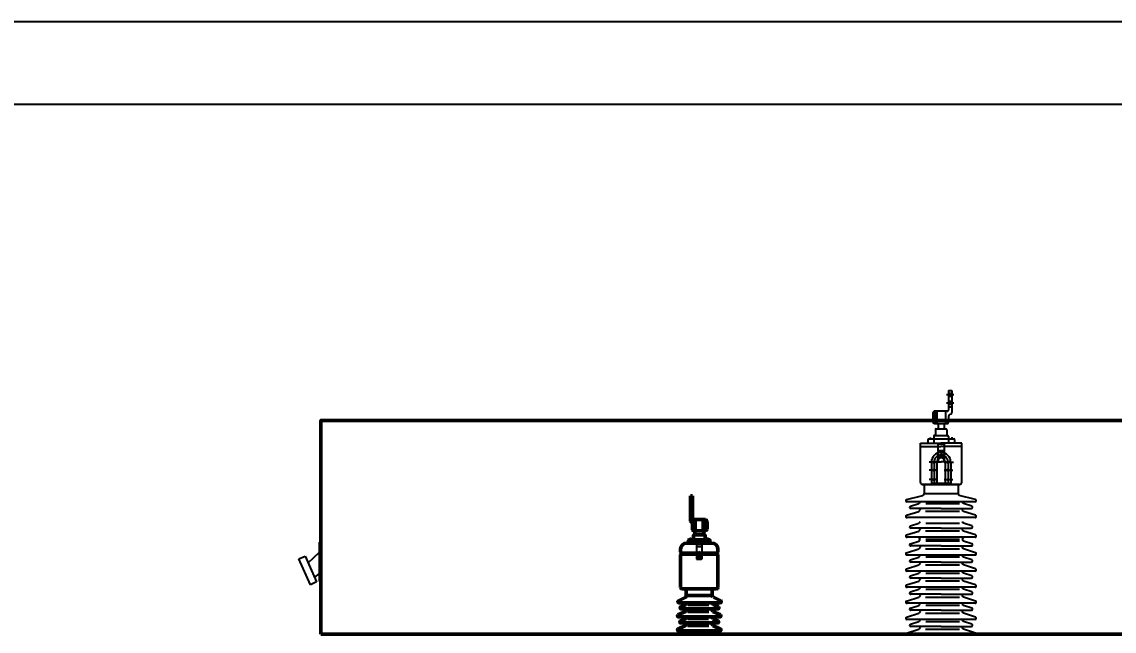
# Model space of a CAD drawing. Header units: inches. Extents: x -283 to 311, y 735 to 1155.
# Drawn here: x -17.5 to 114.6, y 1080.9 to 1154.5 of the extents above; entities that cross this region are included whole.
import ezdxf

# ---------------------------------------------------------------- set-up
doc = ezdxf.new("R2010")
doc.units = ezdxf.units.IN
doc.header["$LTSCALE"] = 10
doc.linetypes.add('CENTER', pattern=[2, 1.25, -0.25, 0.25, -0.25])
doc.linetypes.add('DASHED', pattern=[0.75, 0.5, -0.25])
for name, color, linetype, lineweight in [('0粗实线层', 7, 'Continuous', 50), ('1虚线层', 5, 'DASHED', 25), ('2中心线层', 1, 'CENTER', 25), ('tablist', 3, 'Continuous', 25)]:
    doc.layers.add(name, color=color, linetype=linetype, lineweight=lineweight)
doc.layers.add('图框层', color=7, linetype='Continuous')
doc.styles.add('TH_GBDIM', font='txt.shx', dxfattribs={"width": 0.67, "bigfont": 'hztxt.shx'})
doc.dimstyles.new('TH_GBDIM', dxfattribs={"dimtxt": 3.5, "dimasz": 2.5, "dimexe": 2, "dimexo": 0, "dimgap": 1.5, "dimtad": 0, "dimdec": 1, "dimlfac": 40, "dimdsep": 46, "dimtxsty": 'TH_GBDIM', "dimcen": 2.5, "dimclrd": 3, "dimclre": 3, "dimclrt": 6, "dimadec": 0, "dimazin": 2, "dimtfac": 0.714286, "dimtdec": 1, "dimtmove": 0, "dimatfit": 3, "dimfxl": 0, "dimtzin": 0, "dimlwd": -1, "dimlwe": -1, "dimarcsym": 0})

# ---------------------------------------------------------------- blocks, each defined once
blk = doc.blocks.new('*D91')
at = {"layer": '0粗实线层', "color": 3}
for p, q in [((116.06, 1106.34), (179.85, 1106.34)), ((177.85, 1103.84), (177.85, 1044.94)), ((177.85, 977.04), (177.85, 1035.94)), ((103.92, 974.54), (179.85, 974.54))]:
    blk.add_line(p, q, dxfattribs=at)
for points in [[(177.43, 1103.84), (178.26, 1103.84), (177.85, 1106.34)], [(177.43, 977.04), (178.26, 977.04), (177.85, 974.54)]]:
    blk.add_solid(points, dxfattribs=at)
at = {"layer": 'Defpoints', "color": 0}
for p in [(116.06, 1106.34), (177.85, 1106.34), (103.92, 974.54)]:
    blk.add_point(p, dxfattribs=at)
at = {"layer": '0粗实线层', "color": 6, "insert": (177.85, 1040.44), "char_height": 3.5, "attachment_point": 5, "rotation": 90, "style": 'TH_GBDIM'}
blk.add_mtext('5272', dxfattribs=at)

msp = doc.modelspace()

# ---------------------------------------------------------------- linework, layer by layer
at = {"color": 0}
for p, q in [((94.5531, 1109.9622), (94.5531, 1107.5638)), ((94.5531, 1109.9622), (94.9821, 1109.9622)), ((94.9821, 1109.9622), (94.9821, 1107.2879)), ((92.6604, 1107.1982), (92.6604, 1106.213)), ((94.4192, 1107.4304), (92.8493, 1107.4304)), ((92.8976, 1107.4354), (92.8976, 1105.9758)), ((93.1675, 1107.4304), (93.1675, 1105.9758)), ((94.2008, 1107.4304), (94.2008, 1105.9758)), ((94.5531, 1107.9622), (94.9821, 1107.9622)), ((92.9034, 1105.9758), (94.4338, 1105.9758)), ((93.3149, 1105.9758), (93.3149, 1105.3169)), ((94.0447, 1105.9758), (94.0447, 1105.3169)), ((94.5671, 1106.8588), (94.5671, 1106.1092)), ((92.7793, 1104.4046), (92.7793, 1103.6748)), ((92.8705, 1104.4959), (92.8921, 1104.4959)), ((92.8921, 1104.4959), (94.4761, 1104.4959)), ((92.98, 1105.2257), (92.98, 1104.5871)), ((93.0712, 1105.3169), (93.2902, 1105.3169)), ((93.2902, 1105.3169), (94.2754, 1105.3169)), ((94.3667, 1105.2257), (94.3667, 1104.5871)), ((94.5674, 1104.4046), (94.5674, 1103.6748)), ((91.1671, 1103.5932), (93.6335, 1103.5933)), ((91.1671, 1098.8385), (91.1671, 1103.5933)), ((91.1671, 1103.1716), (93.6335, 1103.1716)), ((92.07, 1103.9985), (92.07, 1103.6094)), ((92.1612, 1104.0897), (95.2071, 1104.0897)), ((92.2635, 1104.09), (92.2635, 1104.2002)), ((92.2635, 1104.2002), (92.4642, 1104.2002)), ((92.4642, 1104.2002), (92.4642, 1104.0897)), ((96.1671, 1103.1716), (93.6335, 1103.1716)), ((96.1671, 1103.5933), (93.6555, 1103.5933)), ((95.1048, 1104.2002), (94.904, 1104.2002)), ((94.904, 1104.2002), (94.904, 1104.0897)), ((95.1048, 1104.09), (95.1048, 1104.2002)), ((95.2983, 1103.9985), (95.2983, 1103.6094)), ((96.1671, 1098.8385), (96.1671, 1103.5933)), ((92.491, 1101.2767), (92.491, 1098.7164)), ((93.1502, 1101.2767), (93.1502, 1098.7164)), ((94.1802, 1101.2767), (94.1802, 1098.7164)), ((94.8394, 1101.2767), (94.8394, 1098.7164)), ((91.4174, 1098.5872), (93.6671, 1098.5872)), ((93.6671, 1098.5872), (91.4184, 1098.5872)), ((91.6189, 1098.5872), (91.6189, 1097.4616)), ((94.8394, 1098.7164), (92.491, 1098.7164)), ((93.6671, 1098.5872), (95.9157, 1098.5872)), ((95.9157, 1098.5872), (93.6671, 1098.5872)), ((95.7153, 1098.5872), (95.7153, 1097.4616)), ((89.4973, 1096.7685), (91.4607, 1097.2439)), ((97.7944, 1096.5005), (89.5397, 1096.5005)), ((91.6189, 1097.5991), (91.6189, 1097.4616)), ((95.7153, 1097.4616), (91.6189, 1097.4616)), ((95.7153, 1097.5991), (95.7153, 1097.4616)), ((97.8368, 1096.7685), (95.8734, 1097.2439)), ((89.4973, 1094.8576), (90.9607, 1095.3331)), ((89.955, 1095.9561), (90.9607, 1096.2829)), ((93.6671, 1095.6882), (89.9975, 1095.6882)), ((91.1189, 1095.6882), (91.1189, 1095.5507)), ((91.7953, 1095.3418), (95.9011, 1095.3418)), ((91.8205, 1096.2991), (95.9011, 1096.2991)), ((93.6671, 1095.6882), (97.3367, 1095.6882)), ((96.2153, 1095.6882), (96.2153, 1095.5507)), ((97.3791, 1095.9561), (96.3734, 1096.2829)), ((97.8368, 1094.8576), (96.3734, 1095.3331)), ((97.7944, 1094.5897), (89.5397, 1094.5897)), ((89.955, 1093.5809), (90.9607, 1093.9076)), ((91.8205, 1093.9238), (95.9011, 1093.9238)), ((97.3791, 1093.5809), (96.3734, 1093.9076)), ((89.4973, 1092.4823), (90.9607, 1092.9578)), ((93.6671, 1093.313), (89.9975, 1093.313)), ((91.1189, 1093.313), (91.1189, 1093.1755)), ((91.7953, 1092.9666), (95.9011, 1092.9666)), ((93.6671, 1093.313), (97.3367, 1093.313)), ((96.2153, 1093.313), (96.2153, 1093.1755)), ((97.8368, 1092.4823), (96.3734, 1092.9578)), ((97.7944, 1092.2144), (89.5397, 1092.2144)), ((89.955, 1091.4264), (90.9607, 1091.7531)), ((91.8205, 1091.9785), (95.9011, 1091.9785)), ((91.8205, 1091.7693), (95.9011, 1091.7693)), ((97.3791, 1091.4264), (96.3734, 1091.7531)), ((89.4973, 1090.3278), (90.9607, 1090.8033)), ((97.7944, 1090.0599), (89.5397, 1090.0599)), ((93.6671, 1091.1585), (89.9975, 1091.1585)), ((91.1189, 1091.1585), (91.1189, 1091.021)), ((91.7953, 1090.8121), (95.9011, 1090.8121)), ((93.6671, 1091.1585), (97.3367, 1091.1585)), ((96.2153, 1091.1585), (96.2153, 1091.021)), ((97.8368, 1090.3278), (96.3734, 1090.8033)), ((89.4973, 1088.3825), (90.9607, 1088.858)), ((89.955, 1089.4811), (90.9607, 1089.8078)), ((93.6671, 1089.2132), (89.9975, 1089.2132)), ((91.1189, 1089.2132), (91.1189, 1089.0757)), ((91.7953, 1088.8668), (95.9011, 1088.8668)), ((91.8205, 1089.824), (95.9011, 1089.824)), ((93.6671, 1089.2132), (97.3367, 1089.2132)), ((96.2153, 1089.2132), (96.2153, 1089.0757)), ((97.3791, 1089.4811), (96.3734, 1089.8078)), ((97.8368, 1088.3825), (96.3734, 1088.858)), ((97.7944, 1088.1146), (89.5397, 1088.1146)), ((89.955, 1087.5358), (90.9607, 1087.8625)), ((93.6671, 1087.2679), (89.9975, 1087.2679)), ((91.1189, 1087.2679), (91.1189, 1087.1304)), ((91.8205, 1087.8787), (95.9011, 1087.8787)), ((93.6671, 1087.2679), (97.3367, 1087.2679)), ((96.2153, 1087.2679), (96.2153, 1087.1304)), ((97.3791, 1087.5358), (96.3734, 1087.8625)), ((89.4973, 1086.4372), (90.9607, 1086.9127)), ((97.7944, 1086.1693), (89.5397, 1086.1693)), ((89.955, 1085.5905), (90.9607, 1085.9172)), ((91.7953, 1086.9215), (95.9011, 1086.9215)), ((91.8205, 1085.9334), (95.9011, 1085.9334)), ((97.8368, 1086.4372), (96.3734, 1086.9127)), ((97.3791, 1085.5905), (96.3734, 1085.9172)), ((89.4973, 1084.4919), (90.9607, 1084.9674)), ((93.6671, 1085.3226), (89.9975, 1085.3226)), ((91.1189, 1085.3226), (91.1189, 1085.1851)), ((91.7953, 1084.9762), (95.9011, 1084.9762)), ((93.6671, 1085.3226), (97.3367, 1085.3226)), ((96.2153, 1085.3226), (96.2153, 1085.1851)), ((97.8368, 1084.4919), (96.3734, 1084.9674)), ((97.7944, 1084.224), (89.5397, 1084.224)), ((89.955, 1083.6452), (90.9607, 1083.9719)), ((93.6671, 1083.3772), (89.9975, 1083.3772)), ((91.1189, 1083.3772), (91.1189, 1083.2398)), ((91.8205, 1083.9881), (95.9011, 1083.9881)), ((93.6671, 1083.3772), (97.3367, 1083.3772)), ((96.2153, 1083.3772), (96.2153, 1083.2398)), ((97.3791, 1083.6452), (96.3734, 1083.9719)), ((89.4973, 1082.5466), (90.9607, 1083.0221)), ((97.7944, 1082.2787), (89.5397, 1082.2787)), ((89.955, 1081.6999), (90.9607, 1082.0266)), ((91.7953, 1083.0309), (95.9011, 1083.0309)), ((91.8205, 1082.0428), (95.9011, 1082.0428)), ((97.8368, 1082.5466), (96.3734, 1083.0221)), ((97.3791, 1081.6999), (96.3734, 1082.0266)), ((89.4973, 1080.6013), (90.9607, 1081.0768)), ((93.6671, 1081.4319), (89.9975, 1081.4319)), ((91.1189, 1081.4319), (91.1189, 1081.2945)), ((91.7953, 1081.0856), (95.9011, 1081.0856)), ((93.6671, 1081.4319), (97.3367, 1081.4319)), ((96.2153, 1081.4319), (96.2153, 1081.2945)), ((97.8368, 1080.6013), (96.3734, 1081.0768))]:
    msp.add_line(p, q, dxfattribs=at)
for p, q in [((18.4976, 1086.8752), (18.4976, 1091.601)), ((18.4976, 1091.601), (18.6671, 1091.601)), ((18.6671, 1091.601), (18.6671, 1086.8752)), ((16.0098, 1089.5971), (16.7463, 1089.9256)), ((16.7463, 1089.9256), (18.1409, 1086.798)), ((17.1252, 1089.0978), (18.4976, 1090.4239)), ((17.4044, 1086.4695), (16.0098, 1089.5971)), ((17.8982, 1087.3326), (18.4976, 1087.8098)), ((18.1409, 1086.798), (17.4044, 1086.4695)), ((18.6671, 1086.8752), (18.4976, 1086.8752))]:
    msp.add_line(p, q)
for centre, radius in [((92.8976, 1107.0437), 0.1095), ((92.8976, 1107.0437), 0.0912), ((92.8976, 1106.3911), 0.1095), ((92.8976, 1106.3911), 0.0912), ((93.6671, 1102.1272), 0.106), ((92.8184, 1101.2767), 0.1045), ((94.5157, 1101.2767), 0.1045), ((92.8184, 1100.3123), 0.1045), ((92.8184, 1099.1703), 0.1045), ((94.5157, 1100.3123), 0.1045), ((94.5157, 1099.1703), 0.1045)]:
    msp.add_circle(centre, radius, dxfattribs=at)
for centre, radius, start, end in [((92.8976, 1107.1982), 0.2372, 101.747346, 180), ((94.4197, 1107.5638), 0.1334, 269.812935, 0), ((94.7817, 1106.8588), 0.2145, 90, 180), ((94.7676, 1107.2879), 0.2145, 270, 0), ((92.8976, 1106.213), 0.2372, 180, 270), ((94.4338, 1106.1092), 0.1334, 270, 0), ((92.8705, 1104.4046), 0.0912, 90, 180), ((92.8886, 1104.5871), 0.0913, 272.196819, 359.970229), ((93.0712, 1105.2257), 0.0912, 90, 180), ((94.2754, 1105.2257), 0.0912, 0, 90), ((94.4579, 1104.5871), 0.0912, 180, 270), ((94.4761, 1104.4046), 0.0912, 0, 90), ((92.1612, 1103.9985), 0.0912, 90, 180), ((92.6881, 1104.1809), 0.0912, 270, 0), ((94.6586, 1104.1809), 0.0912, 180, 270), ((95.2071, 1103.9985), 0.0912, 0, 90), ((93.6652, 1101.2767), 1.1742, 0, 180), ((93.6652, 1101.2767), 0.515, 0, 180), ((91.4184, 1098.8385), 0.2513, 180, 270), ((95.9157, 1098.8385), 0.2513, 270, 0), ((89.5397, 1096.6379), 0.1373, 108, 280), ((90.89, 1096.5005), 0.2289, 288, 0), ((91.39, 1097.4616), 0.2289, 288, 0), ((95.9441, 1097.4616), 0.2289, 180, 252), ((96.4441, 1096.5005), 0.2289, 180, 252), ((97.7944, 1096.6379), 0.1373, 260, 72), ((89.9975, 1095.8255), 0.1373, 108, 280), ((90.89, 1095.5507), 0.2289, 288, 0), ((96.4441, 1095.5507), 0.2289, 180, 252), ((97.3367, 1095.8255), 0.1373, 260, 72), ((89.5397, 1094.727), 0.1373, 108, 280), ((90.89, 1094.1253), 0.2289, 288, 0), ((96.4441, 1094.1253), 0.2289, 180, 252), ((97.7944, 1094.727), 0.1373, 260, 72), ((89.9975, 1093.4503), 0.1373, 108, 280), ((90.89, 1093.1755), 0.2289, 288, 0), ((96.4441, 1093.1755), 0.2289, 180, 252), ((97.3367, 1093.4503), 0.1373, 260, 72), ((89.5397, 1092.3517), 0.1373, 108, 280), ((89.9975, 1091.2958), 0.1373, 108, 280), ((90.89, 1092.18), 0.2289, 288, 0), ((90.89, 1091.9708), 0.2289, 288, 0), ((96.4441, 1092.18), 0.2289, 180, 252), ((96.4441, 1091.9708), 0.2289, 180, 252), ((97.3367, 1091.2958), 0.1373, 260, 72), ((97.7944, 1092.3517), 0.1373, 260, 72), ((89.5397, 1090.1973), 0.1373, 108, 280), ((90.89, 1091.021), 0.2289, 288, 0), ((90.89, 1090.0255), 0.2289, 288, 0), ((96.4441, 1091.021), 0.2289, 180, 252), ((96.4441, 1090.0255), 0.2289, 180, 252), ((97.7944, 1090.1973), 0.1373, 260, 72), ((89.9975, 1089.3505), 0.1373, 108, 280), ((90.89, 1089.0757), 0.2289, 288, 0), ((96.4441, 1089.0757), 0.2289, 180, 252), ((97.3367, 1089.3505), 0.1373, 260, 72), ((89.5397, 1088.2519), 0.1373, 108, 280), ((89.9975, 1087.4052), 0.1373, 108, 280), ((90.89, 1088.0802), 0.2289, 288, 0), ((96.4441, 1088.0802), 0.2289, 180, 252), ((97.3367, 1087.4052), 0.1373, 260, 72), ((97.7944, 1088.2519), 0.1373, 260, 72), ((89.5397, 1086.3066), 0.1373, 108, 280), ((90.89, 1087.1304), 0.2289, 288, 0), ((90.89, 1086.1349), 0.2289, 288, 0), ((96.4441, 1087.1304), 0.2289, 180, 252), ((96.4441, 1086.1349), 0.2289, 180, 252), ((97.7944, 1086.3066), 0.1373, 260, 72), ((89.9975, 1085.4599), 0.1373, 108, 280), ((90.89, 1085.1851), 0.2289, 288, 0), ((96.4441, 1085.1851), 0.2289, 180, 252), ((97.3367, 1085.4599), 0.1373, 260, 72), ((89.5397, 1084.3613), 0.1373, 108, 280), ((89.9975, 1083.5146), 0.1373, 108, 280), ((90.89, 1084.1896), 0.2289, 288, 0), ((96.4441, 1084.1896), 0.2289, 180, 252), ((97.3367, 1083.5146), 0.1373, 260, 72), ((97.7944, 1084.3613), 0.1373, 260, 72), ((89.5397, 1082.416), 0.1373, 108, 280), ((90.89, 1083.2398), 0.2289, 288, 0), ((90.89, 1082.2443), 0.2289, 288, 0), ((96.4441, 1083.2398), 0.2289, 180, 252), ((96.4441, 1082.2443), 0.2289, 180, 252), ((97.7944, 1082.416), 0.1373, 260, 72), ((89.9975, 1081.5693), 0.1373, 108, 280), ((90.89, 1081.2945), 0.2289, 288, 0), ((96.4441, 1081.2945), 0.2289, 180, 252), ((97.3367, 1081.5693), 0.1373, 260, 72)]:
    msp.add_arc(centre, radius, start, end, dxfattribs=at)
at = {"layer": '0粗实线层'}
for p, q in [((63.6027, 1097.2122), (63.3527, 1097.2122)), ((63.3527, 1097.2122), (63.3527, 1094.2426)), ((63.6027, 1096.7684), (63.3527, 1096.7684)), ((63.6027, 1097.2122), (63.6027, 1094.4671)), ((63.6027, 1096.4059), (63.3527, 1096.4059)), ((63.6027, 1095.7684), (63.3527, 1095.7684)), ((63.6027, 1095.4059), (63.3527, 1095.4059)), ((63.6027, 1094.7122), (63.3527, 1094.7122)), ((63.37, 1094.1792), (63.5723, 1093.9853)), ((63.5895, 1093.9218), (63.5895, 1093.1038)), ((65.1542, 1094.3468), (63.7281, 1094.3421)), ((63.9329, 1094.3468), (63.9329, 1092.9788)), ((64.9013, 1094.3468), (64.9013, 1092.9788)), ((65.1542, 1094.3468), (65.1542, 1092.9788)), ((65.3765, 1094.1245), (65.3765, 1093.2011)), ((65.1487, 1092.9788), (63.7145, 1092.9788)), ((63.8734, 1092.897), (63.8734, 1092.5577)), ((64.7309, 1092.9697), (63.946, 1092.9697)), ((64.9053, 1092.9697), (64.7309, 1092.9697)), ((64.978, 1092.897), (64.978, 1092.5577)), ((62.917, 1091.5122), (64.4399, 1091.5122)), ((63.1312, 1091.835), (63.1312, 1091.5251)), ((65.6302, 1091.9076), (63.2039, 1091.9076)), ((63.2854, 1091.9079), (63.2854, 1091.9957)), ((63.2854, 1091.9957), (63.4453, 1091.9957)), ((63.4453, 1091.9957), (63.4453, 1091.9076)), ((63.7135, 1092.4124), (63.7135, 1091.9803)), ((65.048, 1092.4851), (63.7862, 1092.4851)), ((65.9188, 1091.5122), (64.4399, 1091.5122)), ((65.0652, 1092.4851), (65.048, 1092.4851)), ((65.1379, 1092.4124), (65.1379, 1091.9803)), ((65.3888, 1091.9957), (65.3888, 1091.9076)), ((65.5488, 1091.9957), (65.3888, 1091.9957)), ((65.5488, 1091.9079), (65.5488, 1091.9957)), ((65.7029, 1091.835), (65.7029, 1091.5251)), ((62.1671, 1090.4022), (62.1671, 1090.7622)), ((62.1671, 1086.1291), (62.1671, 1090.0546)), ((66.5418, 1090.2772), (62.2921, 1090.2772)), ((62.2921, 1090.2772), (62.2921, 1090.1796)), ((66.5418, 1090.1796), (62.2921, 1090.1796)), ((66.5418, 1090.2772), (66.5418, 1090.1796)), ((66.6668, 1090.4022), (66.6668, 1090.7622)), ((66.6668, 1086.1291), (66.6668, 1090.0546)), ((64.4171, 1085.9622), (62.338, 1085.9622)), ((62.4818, 1085.9622), (64.4171, 1085.9622)), ((62.8486, 1085.9622), (62.8486, 1085.1491)), ((66.3523, 1085.9622), (64.4171, 1085.9622)), ((64.4171, 1085.9622), (66.4959, 1085.9622)), ((65.9855, 1085.9622), (65.9855, 1085.1491)), ((61.8923, 1084.5303), (62.793, 1084.948)), ((62.9119, 1085.1491), (65.8855, 1085.1491)), ((65.9855, 1085.2698), (65.9855, 1085.1491)), ((67.0254, 1084.5303), (66.1247, 1084.948)), ((61.9184, 1084.2949), (66.9993, 1084.2949)), ((62.174, 1083.7864), (62.793, 1084.0735)), ((64.4589, 1083.551), (62.2001, 1083.551)), ((62.8486, 1083.551), (62.8486, 1083.4303)), ((65.5955, 1084.0877), (63.0837, 1084.0877)), ((64.4589, 1083.551), (66.7176, 1083.551)), ((65.9855, 1083.551), (65.9855, 1083.4303)), ((66.7437, 1083.7864), (66.1247, 1084.0735)), ((61.8505, 1082.8213), (62.7512, 1083.2391)), ((61.8766, 1082.586), (66.9575, 1082.586)), ((62.1322, 1082.0774), (62.7512, 1082.3645)), ((65.5692, 1083.2468), (63.0419, 1083.2468)), ((65.5537, 1082.3787), (63.0419, 1082.3787)), ((66.9837, 1082.8213), (66.0829, 1083.2391)), ((66.7019, 1082.0774), (66.0829, 1082.3645)), ((61.8505, 1081.1124), (62.7512, 1081.5301)), ((61.8766, 1080.877), (66.9575, 1080.877)), ((64.4171, 1081.8421), (62.1583, 1081.8421)), ((62.8486, 1081.8421), (62.8486, 1081.7213)), ((65.5692, 1081.5378), (63.0419, 1081.5378)), ((64.4171, 1081.8421), (66.6758, 1081.8421)), ((65.9855, 1081.8421), (65.9855, 1081.7213)), ((66.9837, 1081.1124), (66.0829, 1081.5301))]:
    msp.add_line(p, q, dxfattribs=at)
msp.add_lwpolyline([(18.6671, 1080.4873), (131.1671, 1080.4873), (131.1671, 1106.3373), (18.6671, 1106.3373)], close=True, dxfattribs=at)
for centre, radius in [((65.1542, 1093.9796), 0.1026), ((65.1542, 1093.9796), 0.0855), ((65.1542, 1093.3681), 0.1026), ((65.1542, 1093.3681), 0.0855)]:
    msp.add_circle(centre, radius, dxfattribs=at)
for centre, radius, start, end in [((63.4777, 1094.2426), 0.125, 180, 210.494474), ((63.4645, 1093.9218), 0.125, 0, 30.494474), ((63.7277, 1094.4671), 0.125, 180, 270.187065), ((65.1542, 1094.1245), 0.2223, 0, 90), ((63.7145, 1093.1038), 0.125, 180, 270), ((63.8007, 1092.5577), 0.0727, 270, 0), ((63.946, 1092.897), 0.0727, 90, 180), ((64.9053, 1092.897), 0.0727, 0, 90), ((65.0507, 1092.5578), 0.0728, 180.029771, 267.803181), ((65.1542, 1093.2011), 0.2223, 270, 0), ((62.9171, 1090.7622), 0.75, 90.001122, 180), ((63.2039, 1091.835), 0.0727, 90, 180), ((63.6408, 1091.9803), 0.0727, 270, 0), ((63.7862, 1092.4124), 0.0727, 90, 180), ((65.0652, 1092.4124), 0.0727, 0, 90), ((65.2105, 1091.9803), 0.0727, 180, 270), ((65.6302, 1091.835), 0.0727, 0, 90), ((65.9168, 1090.7622), 0.75, 0, 89.998878), ((62.2921, 1090.4022), 0.125, 180, 270), ((62.2921, 1090.0546), 0.125, 90, 180), ((66.5418, 1090.4022), 0.125, 270, 0), ((66.5418, 1090.0546), 0.125, 0, 90), ((62.338, 1086.1331), 0.1709, 180, 270), ((66.4959, 1086.1331), 0.1709, 270, 0)]:
    msp.add_arc(centre, radius, start, end, dxfattribs=at)
at = {"layer": '0粗实线层', "extrusion": (0, 0, -1)}
for centre, major_axis, start_param, end_param in [((62.7077, 1085.1491), (0, 0.2011), 1.57079633, 2.82743339), ((66.1264, 1085.1491), (0, 0.2011), 3.45575192, 4.71238898), ((61.9184, 1084.4156), (0, 0.1206), 2.96705973, 5.96902604), ((62.2001, 1083.6717), (0, 0.1206), 2.96705973, 5.96902604), ((62.7077, 1083.4303), (0, 0.2011), 1.57079633, 2.82743339), ((62.7495, 1084.2647), (0, 0.2011), 1.57079633, 2.82743339), ((66.1264, 1083.4303), (0, 0.2011), 3.45575192, 4.71238898), ((66.1682, 1084.2647), (0, 0.2011), 3.45575192, 4.71238898), ((66.7176, 1083.6717), (0, 0.1206), 0.31415927, 3.31612558), ((66.9993, 1084.4156), (0, 0.1206), 0.31415927, 3.31612558), ((61.8766, 1082.7066), (0, 0.1206), 2.96705973, 5.96902604), ((62.1583, 1081.9627), (0, 0.1206), 2.96705973, 5.96902604), ((62.7077, 1082.5557), (0, 0.2011), 1.57079633, 2.82743339), ((66.1264, 1082.5557), (0, 0.2011), 3.45575192, 4.71238898), ((66.6758, 1081.9627), (0, 0.1206), 0.31415927, 3.31612558), ((66.9575, 1082.7066), (0, 0.1206), 0.31415927, 3.31612558), ((61.8766, 1080.9977), (0, 0.1206), 2.96705973, 5.96902604), ((62.7077, 1081.7213), (0, 0.2011), 1.57079633, 2.82743339), ((66.1264, 1081.7213), (0, 0.2011), 3.45575192, 4.71238898), ((66.9575, 1080.9977), (0, 0.1206), 0.31415927, 3.31612558)]:
    msp.add_ellipse(centre, major_axis=major_axis, ratio=0.70065394, start_param=start_param, end_param=end_param, dxfattribs=at)
at = {"layer": '1虚线层'}
for p, q in [((94.5531, 1109.6434), (94.9821, 1109.6434)), ((94.5531, 1109.2809), (94.9821, 1109.2809)), ((94.5531, 1108.6434), (94.9821, 1108.6434)), ((94.5531, 1108.2809), (94.9821, 1108.2809)), ((94.0546, 1103.456), (93.2796, 1103.456)), ((93.2796, 1103.456), (93.2796, 1102.6439)), ((94.0546, 1103.456), (94.0546, 1102.6439)), ((94.0546, 1102.6439), (93.2796, 1102.6439)), ((94.0546, 1102.5833), (93.2796, 1102.5833)), ((93.2796, 1102.5833), (93.2796, 1101.3183)), ((93.3226, 1102.6439), (93.3226, 1102.5833)), ((93.3296, 1102.0372), (93.3296, 1101.3183)), ((93.3296, 1102.0372), (94.0046, 1102.0372)), ((93.3298, 1102.0372), (93.6671, 1102.2319)), ((94.0043, 1102.0372), (93.6671, 1102.2319)), ((94.0046, 1102.0372), (94.0046, 1101.3183)), ((94.0115, 1102.6439), (94.0115, 1102.5833)), ((94.0546, 1102.5833), (94.0546, 1101.3183)), ((93.2796, 1101.3183), (93.6671, 1101.3183)), ((94.0546, 1101.3183), (93.6671, 1101.3183)), ((64.0877, 1091.863), (64.0877, 1091.1214)), ((64.0877, 1091.863), (64.7464, 1091.863)), ((64.7464, 1091.863), (64.7464, 1091.1214)), ((64.0877, 1091.1214), (64.7464, 1091.1214)), ((64.0877, 1091.0698), (64.0877, 1089.5447)), ((64.0877, 1091.0698), (64.7464, 1091.0698)), ((64.1243, 1091.1214), (64.1243, 1091.0698)), ((64.3171, 1090.4197), (64.4171, 1090.4774)), ((64.3171, 1090.4197), (64.3171, 1089.5447)), ((64.3171, 1090.4197), (64.5171, 1090.4197)), ((64.5171, 1090.4197), (64.4171, 1090.4774)), ((64.5171, 1090.4197), (64.5171, 1089.5447)), ((64.7098, 1091.1214), (64.7098, 1091.0698)), ((64.7464, 1091.0698), (64.7464, 1089.5447)), ((64.0877, 1089.5447), (64.4171, 1089.5447)), ((64.1302, 1089.5447), (64.7037, 1089.5447)), ((64.7464, 1089.5447), (64.4171, 1089.5447))]:
    msp.add_line(p, q, dxfattribs=at)
at = {"layer": '2中心线层'}
for p, q in [((94.3248, 1109.4622), (95.209, 1109.4622)), ((94.3248, 1108.4622), (95.209, 1108.4622)), ((92.8976, 1107.0437), (92.7507, 1107.0437)), ((92.8976, 1107.0437), (93.0628, 1107.0437)), ((92.8976, 1106.3911), (92.7395, 1106.3911)), ((92.8976, 1106.3911), (93.0572, 1106.3911)), ((93.2781, 1101.2767), (92.2375, 1101.2767)), ((92.8147, 1101.2767), (92.8147, 1098.7164)), ((94.0569, 1101.2767), (95.1676, 1101.2767)), ((94.5157, 1101.2767), (94.5157, 1098.7164)), ((93.2781, 1100.3123), (92.2375, 1100.3123)), ((93.2442, 1099.1703), (92.2375, 1099.1703)), ((94.0485, 1099.1703), (95.0966, 1099.1703)), ((94.0569, 1100.3123), (95.0966, 1100.3123)), ((63.8166, 1096.5872), (63.2465, 1096.5872)), ((63.8166, 1095.5872), (63.2306, 1095.5872)), ((65.1542, 1093.9796), (64.9994, 1093.9796)), ((65.1542, 1093.9796), (65.2919, 1093.9796)), ((65.1542, 1093.3681), (65.0046, 1093.3681)), ((65.1542, 1093.3681), (65.3023, 1093.3681))]:
    msp.add_line(p, q, dxfattribs=at)
msp.add_arc((93.6652, 1101.2767), 0.8505, 0, 180, dxfattribs=at)
at = {"layer": 'tablist'}
msp.add_line((311.0448, 1154.5105), (-282.9552, 1154.5105), dxfattribs=at)
at = {"layer": '图框层'}
msp.add_line((301.0448, 1144.5105), (-257.9552, 1144.5105), dxfattribs=at)

# ---------------------------------------------------------------- dimensions: what is measured, and where the dimension line sits
at = {"layer": '0粗实线层'}
dim = msp.add_linear_dim(base=(177.846, 1106.3373), p1=(103.9181, 974.5372), p2=(116.0632, 1106.3373), angle=90, dimstyle='TH_GBDIM', dxfattribs=at)
dim.commit()
dim.dimension.update_dxf_attribs({"geometry": '*D91', "text_midpoint": (177.846, 1040.4373)})

doc.saveas('drawing.dxf')
